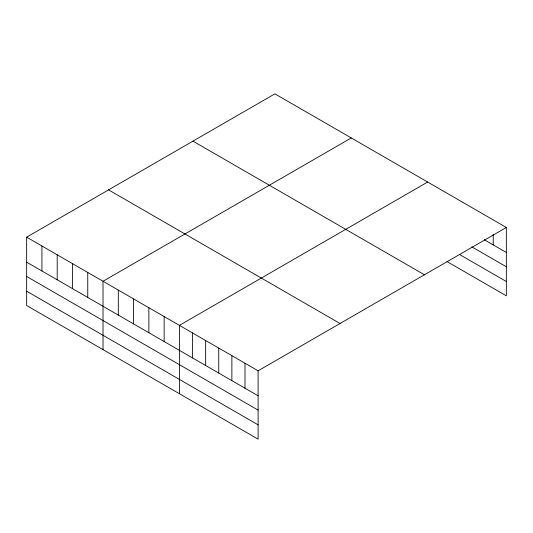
<?xml version="1.0" encoding="UTF-8"?>
<svg xmlns="http://www.w3.org/2000/svg" width="533" height="533" viewBox="0 0 533 533"><rect width="100%" height="100%" fill="white"/><g stroke="black" fill="none" stroke-linecap="round" stroke-linejoin="round"><path stroke-width="0.8" d="M506.35 227.478L274.895 93.848L26.65 237.165L26.65 305.522L258.105 439.152L258.105 370.801L506.35 227.478L506.35 295.835L446.98 261.556M351.274 137.947L103.029 281.264L103.029 349.621M427.653 182.039L179.414 325.363L179.414 393.72M484.257 239.717L506.35 252.469M471.832 246.852L506.35 266.78M459.406 254.421L506.35 281.524M192.973 141.145L424.428 274.775M108.572 189.875L340.027 323.504M26.65 237.165L258.105 370.801M26.65 262.163L258.105 395.792M26.65 276.467L258.105 410.104M26.65 291.211L258.105 424.841M493.232 234.413L493.232 244.894M244.993 363.226L244.993 388.217M231.875 355.651L231.875 380.649M218.757 348.082L218.757 373.073M205.645 340.507L205.645 365.498M192.526 332.938L192.526 357.929M164.137 316.542L164.137 341.533M148.86 307.728L148.86 332.719M133.583 298.906L133.583 323.897M118.306 290.085L118.306 315.076M87.752 272.45L87.752 297.441M72.481 263.628L72.481 288.62M57.204 254.807L57.204 279.798M41.927 245.986L41.927 270.977"/></g></svg>
